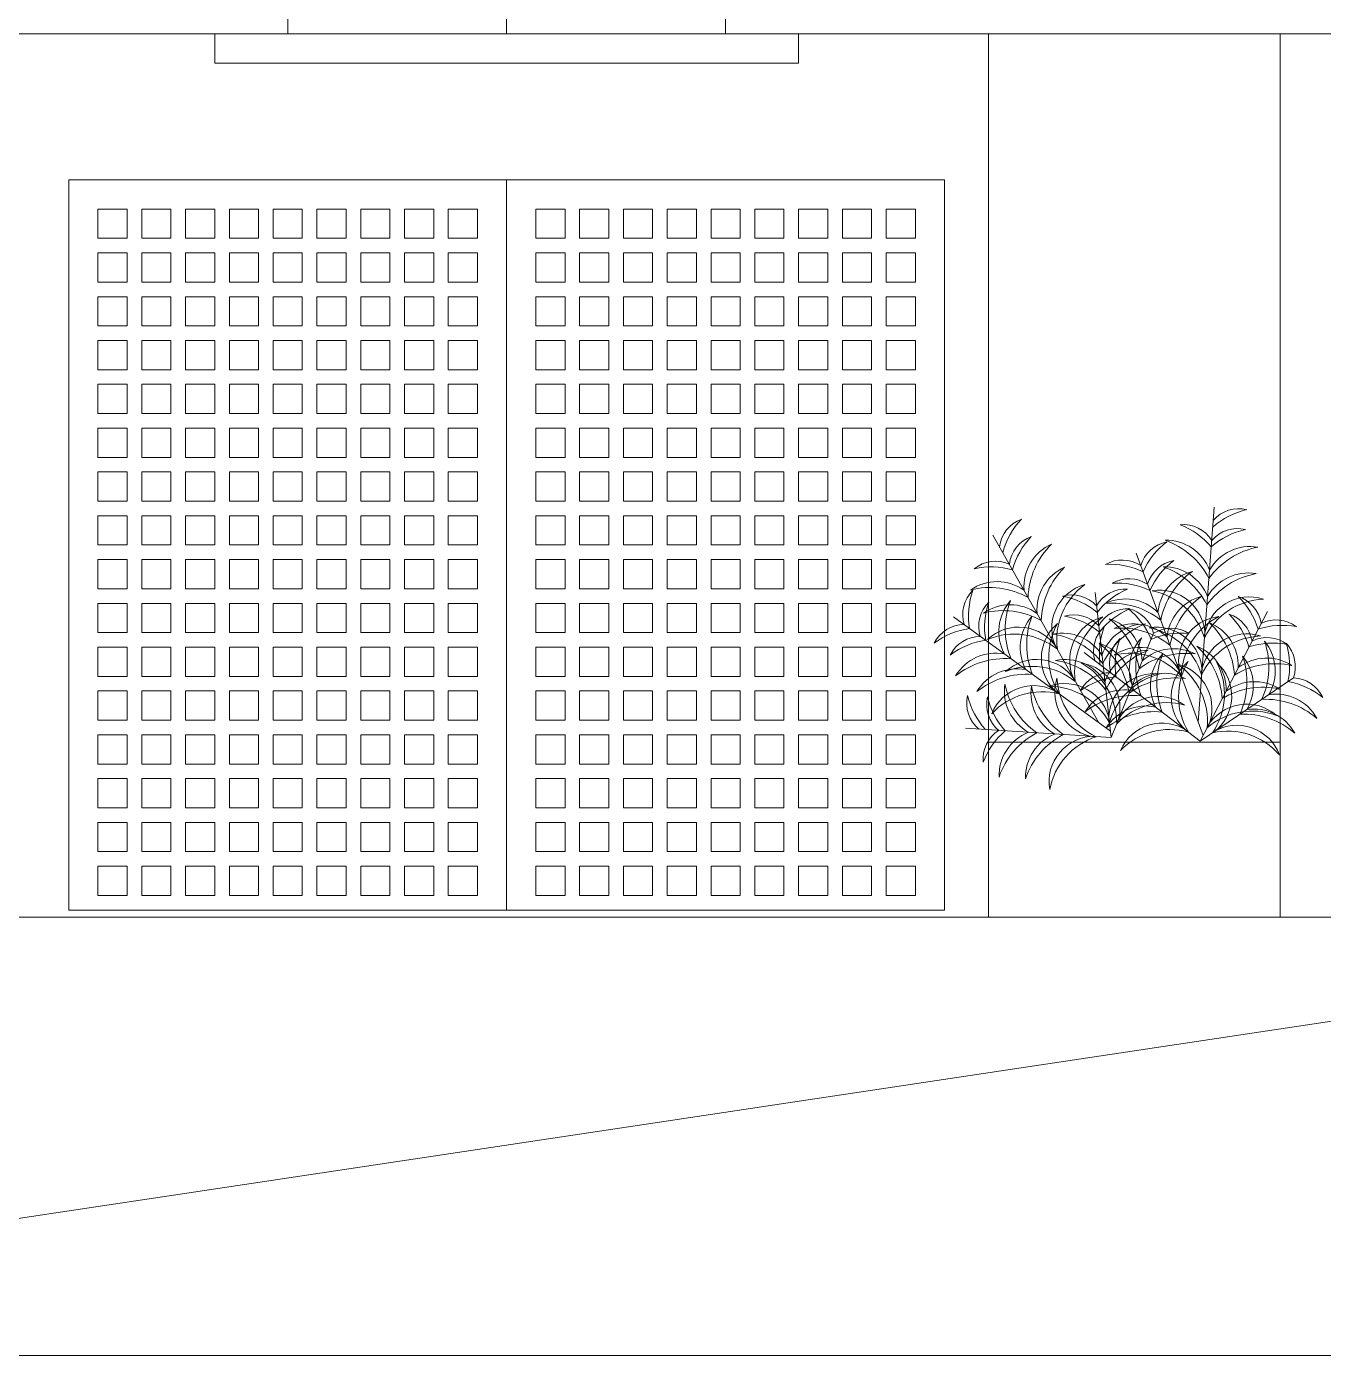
# Model space of a CAD drawing. Header units: millimetres. Extents: x 94 to 362, y 157 to 221.
# Drawn here: x 115.273 to 119.716, y 164.479 to 169.029 of the extents above; entities that cross this region are included whole.
import ezdxf

# ---------------------------------------------------------------- set-up
doc = ezdxf.new("R2010")
doc.units = ezdxf.units.MM
doc.layers.get('0').update_dxf_attribs({"lineweight": 9})
doc.layers.add('ARBOL', color=3, linetype='Continuous', lineweight=9)
doc.layers.add('BARDA PERIMETRAL', color=5, linetype='Continuous', lineweight=9)

# ---------------------------------------------------------------- blocks, each defined once
blk = doc.blocks.new('arbusto02')
at = {"layer": 'ARBOL', "linetype": 'ByBlock'}
for p, q in [((-0.0479, 0.8014), (0.0067, 0.0647)), ((0.2196, 0.6441), (-0.01, 0.0193)), ((-0.2299, 0.444), (0, 0)), ((0.3974, 0.3035), (0, 0)), ((-0.3193, 0.2166), (0, 0))]:
    blk.add_line(p, q, dxfattribs=at)
for centre, radius, start, end in [((-0.1322, 0.6805), 0.1154, 40.53, 103.8644), ((-0.2156, 0.5388), 0.2598, 48.3163, 77.6194), ((0.0584, 0.6262), 0.1154, 84.6157, 147.9501), ((0.1617, 0.4984), 0.2598, 110.8607, 140.1638), ((-0.1272, 0.6124), 0.1154, 40.53, 103.8644), ((-0.2105, 0.4708), 0.2598, 48.3163, 77.6194), ((0.1173, 0.5281), 0.1598, 88.8463, 158.9911), ((0.2087, 0.4349), 0.2679, 109.2035, 152.8688), ((-0.171, 0.5067), 0.1598, 29.4889, 99.6338), ((-0.2476, 0.401), 0.2679, 35.6112, 79.2766), ((-0.0416, 0.4744), 0.2598, 23.8984, 53.2015), ((0.0929, 0.5689), 0.1154, 16.1121, 79.4464), ((0.1241, 0.4374), 0.1598, 88.8463, 158.9911), ((0.2154, 0.3442), 0.2679, 109.2035, 152.8688), ((-0.0651, 0.4104), 0.2598, 23.8984, 53.2015), ((0.0694, 0.5049), 0.1154, 16.1121, 79.4464), ((0.3088, 0.3456), 0.2598, 86.4427, 115.7458), ((0.2675, 0.5048), 0.1154, 60.1978, 123.5321), ((-0.1643, 0.416), 0.1598, 29.4889, 99.6338), ((-0.2409, 0.3103), 0.2679, 35.6112, 79.2766), ((-0.1277, 0.3622), 0.2679, 11.1933, 54.8587), ((-0.0143, 0.4268), 0.1598, 5.071, 75.2158), ((0.244, 0.4407), 0.1154, 60.1978, 123.5321), ((0.1396, 0.3608), 0.1558, 80.6055, 180.8141), ((0.2102, 0.2831), 0.2357, 101.0522, 162.5736), ((0.2852, 0.2816), 0.2598, 86.4427, 115.7458), ((-0.1683, 0.3379), 0.1558, 7.666, 107.8746), ((-0.2267, 0.2508), 0.2357, 25.9065, 87.4278), ((-0.0947, 0.3853), 0.1154, 107.7459, 171.0802), ((0.0505, 0.3083), 0.2598, 133.9908, 163.2939), ((-0.0456, 0.3414), 0.1598, 5.071, 75.2158), ((-0.1591, 0.2768), 0.2679, 11.1933, 54.8587), ((0.3018, 0.2044), 0.2679, 84.7855, 128.4509), ((0.2571, 0.327), 0.1598, 64.4284, 134.5732), ((-0.2599, 0.2997), 0.1154, 63.6602, 126.9945), ((-0.0633, 0.3247), 0.1154, 107.7459, 171.0802), ((0.0819, 0.2477), 0.2598, 133.9908, 163.2939), ((-0.0816, 0.272), 0.1558, 343.248, 83.4567), ((-0.1708, 0.2167), 0.2357, 1.4886, 63.0099), ((-0.2809, 0.1367), 0.2598, 71.4465, 100.7496), ((-0.1581, 0.2118), 0.1558, 7.666, 107.8746), ((0.0294, 0.2576), 0.1598, 111.9765, 182.1213), ((0.15, 0.2078), 0.2679, 132.3336, 175.999), ((0.1498, 0.2346), 0.1558, 80.6055, 180.8141), ((0.2204, 0.157), 0.2357, 101.0522, 162.5736), ((0.2704, 0.119), 0.2679, 84.7855, 128.4509), ((0.2258, 0.2417), 0.1598, 64.4284, 134.5732), ((0.2501, 0.308), 0.1154, 343.6602, 46.9945), ((0.0859, 0.3004), 0.2598, 351.4465, 20.7496), ((-0.2105, 0.2552), 0.1154, 136.2275, 199.5619), ((-0.0462, 0.2568), 0.2598, 162.4725, 191.7756), ((-0.2286, 0.2392), 0.1154, 63.6602, 126.9945), ((-0.2496, 0.0761), 0.2598, 71.4465, 100.7496), ((-0.097, 0.2405), 0.1598, 140.4581, 210.6029), ((0.0328, 0.2542), 0.2679, 160.8153, 204.4806), ((-0.2165, 0.1246), 0.2357, 25.9065, 87.4278), ((0.0712, 0.1769), 0.1598, 111.9765, 182.1213), ((0.1919, 0.127), 0.2679, 132.3336, 175.999), ((0.2082, 0.1655), 0.1558, 56.1875, 156.3962), ((0.0833, 0.2456), 0.1598, 332.6191, 42.7639), ((-0.047, 0.2519), 0.2679, 338.7414, 22.4068), ((0.0317, 0.259), 0.2598, 351.4465, 20.7496), ((0.1958, 0.2666), 0.1154, 343.6602, 46.9945), ((-0.2274, 0.1247), 0.1598, 52.6191, 122.7639), ((-0.0217, 0.1894), 0.1598, 140.4581, 210.6029), ((0.1081, 0.2031), 0.2679, 160.8153, 204.4806), ((0.2404, 0.0656), 0.2357, 76.6343, 138.1556), ((0.0111, 0.1904), 0.1598, 332.6191, 42.7639), ((-0.1193, 0.1967), 0.2679, 338.7414, 22.4068), ((-0.2563, -0.0026), 0.2679, 58.7414, 102.4068), ((0.048, 0.154), 0.1558, 132.2173, 232.4259), ((0.1527, 0.1612), 0.2357, 152.664, 214.1854), ((0.1156, 0.1125), 0.1558, 103.7356, 203.9443), ((0.211, 0.0689), 0.2357, 124.1824, 185.7037), ((-0.1615, 0.1523), 0.2357, 329.0367, 30.558), ((-0.0565, 0.1511), 0.1558, 310.7961, 51.0048), ((0.3088, 0.1188), 0.1154, 27.7459, 91.0802), ((-0.315, 0.1012), 0.1154, 92.1418, 155.4762), ((-0.2557, -0.0521), 0.2598, 99.9281, 129.2312), ((-0.1855, 0.0439), 0.1598, 52.6191, 122.7639), ((-0.2145, -0.0833), 0.2679, 58.7414, 102.4068), ((0.2582, -0.0376), 0.2598, 53.9908, 83.2939), ((-0.2593, 0.0012), 0.1598, 81.1007, 151.2455), ((-0.224, -0.1245), 0.2679, 87.223, 130.8884), ((0.2307, -0.1117), 0.2679, 52.3336, 95.999), ((0.2588, 0.0158), 0.1598, 31.9765, 102.1213), ((-0.184, -0.0499), 0.1598, 81.1007, 151.2455), ((-0.1488, -0.1755), 0.2679, 87.223, 130.8884), ((-0.1586, -0.0294), 0.1558, 30.7961, 131.0048), ((-0.1781, -0.1326), 0.2357, 49.0367, 110.558), ((0.1584, -0.1669), 0.2679, 52.3336, 95.999), ((0.1866, -0.0394), 0.1598, 31.9765, 102.1213), ((-0.1254, -0.1015), 0.1558, 59.2778, 159.4864), ((0.1309, -0.0943), 0.1558, 23.7356, 123.9443), ((-0.0933, -0.2014), 0.2357, 77.5183, 139.0396), ((0.1045, -0.1959), 0.2357, 44.1824, 105.7037)]:
    blk.add_arc(centre, radius, start, end, dxfattribs=at)

msp = doc.modelspace()

# ---------------------------------------------------------------- linework, layer by layer
for p, q in [((123.4407, 169.0042), (109.1942, 169.0042)), ((118.5677, 165.9792), (118.5677, 169.0042)), ((119.5677, 165.9792), (119.5677, 169.0042)), ((119.5677, 166.5792), (118.5677, 166.5792)), ((128.8239, 165.9792), (104.31, 165.9792)), ((112.1177, 164.4792), (122.1177, 165.9792)), ((128.8239, 164.4792), (104.31, 164.4792))]:
    msp.add_line(p, q)
for points in [[(116.9177, 169.0042), (116.1677, 169.0042), (116.1677, 171.2042), (116.9177, 171.2042)], [(117.6677, 169.0042), (116.9177, 169.0042), (116.9177, 171.2042), (117.6677, 171.2042)], [(115.9177, 169.0042), (117.9177, 169.0042), (117.9177, 168.9042), (115.9177, 168.9042)], [(115.4177, 168.5042), (116.9177, 168.5042), (116.9177, 166.0042), (115.4177, 166.0042)], [(116.9177, 168.5042), (118.4177, 168.5042), (118.4177, 166.0042), (116.9177, 166.0042)], [(115.5177, 168.4042), (115.6177, 168.4042), (115.6177, 168.3042), (115.5177, 168.3042)], [(115.5177, 168.4042), (115.6177, 168.4042), (115.6177, 168.3042), (115.5177, 168.3042)], [(115.6677, 168.4042), (115.7677, 168.4042), (115.7677, 168.3042), (115.6677, 168.3042)], [(115.8177, 168.4042), (115.9177, 168.4042), (115.9177, 168.3042), (115.8177, 168.3042)], [(115.8177, 168.4042), (115.9177, 168.4042), (115.9177, 168.3042), (115.8177, 168.3042)], [(115.9677, 168.4042), (116.0677, 168.4042), (116.0677, 168.3042), (115.9677, 168.3042)], [(116.1177, 168.4042), (116.2177, 168.4042), (116.2177, 168.3042), (116.1177, 168.3042)], [(116.1177, 168.4042), (116.2177, 168.4042), (116.2177, 168.3042), (116.1177, 168.3042)], [(116.2677, 168.4042), (116.3677, 168.4042), (116.3677, 168.3042), (116.2677, 168.3042)], [(116.4177, 168.4042), (116.5177, 168.4042), (116.5177, 168.3042), (116.4177, 168.3042)], [(116.4177, 168.4042), (116.5177, 168.4042), (116.5177, 168.3042), (116.4177, 168.3042)], [(116.5677, 168.4042), (116.6677, 168.4042), (116.6677, 168.3042), (116.5677, 168.3042)], [(116.7177, 168.4042), (116.8177, 168.4042), (116.8177, 168.3042), (116.7177, 168.3042)], [(117.0177, 168.4042), (117.1177, 168.4042), (117.1177, 168.3042), (117.0177, 168.3042)], [(117.0177, 168.4042), (117.1177, 168.4042), (117.1177, 168.3042), (117.0177, 168.3042)], [(117.1677, 168.4042), (117.2677, 168.4042), (117.2677, 168.3042), (117.1677, 168.3042)], [(117.3177, 168.4042), (117.4177, 168.4042), (117.4177, 168.3042), (117.3177, 168.3042)], [(117.3177, 168.4042), (117.4177, 168.4042), (117.4177, 168.3042), (117.3177, 168.3042)], [(117.4677, 168.4042), (117.5677, 168.4042), (117.5677, 168.3042), (117.4677, 168.3042)], [(117.6177, 168.4042), (117.7177, 168.4042), (117.7177, 168.3042), (117.6177, 168.3042)], [(117.6177, 168.4042), (117.7177, 168.4042), (117.7177, 168.3042), (117.6177, 168.3042)], [(117.7677, 168.4042), (117.8677, 168.4042), (117.8677, 168.3042), (117.7677, 168.3042)], [(117.9177, 168.4042), (118.0177, 168.4042), (118.0177, 168.3042), (117.9177, 168.3042)], [(117.9177, 168.4042), (118.0177, 168.4042), (118.0177, 168.3042), (117.9177, 168.3042)], [(118.0677, 168.4042), (118.1677, 168.4042), (118.1677, 168.3042), (118.0677, 168.3042)], [(118.2177, 168.4042), (118.3177, 168.4042), (118.3177, 168.3042), (118.2177, 168.3042)], [(115.5177, 168.2542), (115.6177, 168.2542), (115.6177, 168.1542), (115.5177, 168.1542)], [(115.5177, 168.2542), (115.6177, 168.2542), (115.6177, 168.1542), (115.5177, 168.1542)], [(115.6677, 168.2542), (115.7677, 168.2542), (115.7677, 168.1542), (115.6677, 168.1542)], [(115.8177, 168.2542), (115.9177, 168.2542), (115.9177, 168.1542), (115.8177, 168.1542)], [(115.8177, 168.2542), (115.9177, 168.2542), (115.9177, 168.1542), (115.8177, 168.1542)], [(115.9677, 168.2542), (116.0677, 168.2542), (116.0677, 168.1542), (115.9677, 168.1542)], [(116.1177, 168.2542), (116.2177, 168.2542), (116.2177, 168.1542), (116.1177, 168.1542)], [(116.1177, 168.2542), (116.2177, 168.2542), (116.2177, 168.1542), (116.1177, 168.1542)], [(116.2677, 168.2542), (116.3677, 168.2542), (116.3677, 168.1542), (116.2677, 168.1542)], [(116.4177, 168.2542), (116.5177, 168.2542), (116.5177, 168.1542), (116.4177, 168.1542)], [(116.4177, 168.2542), (116.5177, 168.2542), (116.5177, 168.1542), (116.4177, 168.1542)], [(116.5677, 168.2542), (116.6677, 168.2542), (116.6677, 168.1542), (116.5677, 168.1542)], [(116.7177, 168.2542), (116.8177, 168.2542), (116.8177, 168.1542), (116.7177, 168.1542)], [(117.0177, 168.2542), (117.1177, 168.2542), (117.1177, 168.1542), (117.0177, 168.1542)], [(117.0177, 168.2542), (117.1177, 168.2542), (117.1177, 168.1542), (117.0177, 168.1542)], [(117.1677, 168.2542), (117.2677, 168.2542), (117.2677, 168.1542), (117.1677, 168.1542)], [(117.3177, 168.2542), (117.4177, 168.2542), (117.4177, 168.1542), (117.3177, 168.1542)], [(117.3177, 168.2542), (117.4177, 168.2542), (117.4177, 168.1542), (117.3177, 168.1542)], [(117.4677, 168.2542), (117.5677, 168.2542), (117.5677, 168.1542), (117.4677, 168.1542)], [(117.6177, 168.2542), (117.7177, 168.2542), (117.7177, 168.1542), (117.6177, 168.1542)], [(117.6177, 168.2542), (117.7177, 168.2542), (117.7177, 168.1542), (117.6177, 168.1542)], [(117.7677, 168.2542), (117.8677, 168.2542), (117.8677, 168.1542), (117.7677, 168.1542)], [(117.9177, 168.2542), (118.0177, 168.2542), (118.0177, 168.1542), (117.9177, 168.1542)], [(117.9177, 168.2542), (118.0177, 168.2542), (118.0177, 168.1542), (117.9177, 168.1542)], [(118.0677, 168.2542), (118.1677, 168.2542), (118.1677, 168.1542), (118.0677, 168.1542)], [(118.2177, 168.2542), (118.3177, 168.2542), (118.3177, 168.1542), (118.2177, 168.1542)], [(115.5177, 168.1042), (115.6177, 168.1042), (115.6177, 168.0042), (115.5177, 168.0042)], [(115.5177, 168.1042), (115.6177, 168.1042), (115.6177, 168.0042), (115.5177, 168.0042)], [(115.6677, 168.1042), (115.7677, 168.1042), (115.7677, 168.0042), (115.6677, 168.0042)], [(115.8177, 168.1042), (115.9177, 168.1042), (115.9177, 168.0042), (115.8177, 168.0042)], [(115.8177, 168.1042), (115.9177, 168.1042), (115.9177, 168.0042), (115.8177, 168.0042)], [(115.9677, 168.1042), (116.0677, 168.1042), (116.0677, 168.0042), (115.9677, 168.0042)], [(116.1177, 168.1042), (116.2177, 168.1042), (116.2177, 168.0042), (116.1177, 168.0042)], [(116.1177, 168.1042), (116.2177, 168.1042), (116.2177, 168.0042), (116.1177, 168.0042)], [(116.2677, 168.1042), (116.3677, 168.1042), (116.3677, 168.0042), (116.2677, 168.0042)], [(116.4177, 168.1042), (116.5177, 168.1042), (116.5177, 168.0042), (116.4177, 168.0042)], [(116.4177, 168.1042), (116.5177, 168.1042), (116.5177, 168.0042), (116.4177, 168.0042)], [(116.5677, 168.1042), (116.6677, 168.1042), (116.6677, 168.0042), (116.5677, 168.0042)], [(116.7177, 168.1042), (116.8177, 168.1042), (116.8177, 168.0042), (116.7177, 168.0042)], [(117.0177, 168.1042), (117.1177, 168.1042), (117.1177, 168.0042), (117.0177, 168.0042)], [(117.0177, 168.1042), (117.1177, 168.1042), (117.1177, 168.0042), (117.0177, 168.0042)], [(117.1677, 168.1042), (117.2677, 168.1042), (117.2677, 168.0042), (117.1677, 168.0042)], [(117.3177, 168.1042), (117.4177, 168.1042), (117.4177, 168.0042), (117.3177, 168.0042)], [(117.3177, 168.1042), (117.4177, 168.1042), (117.4177, 168.0042), (117.3177, 168.0042)], [(117.4677, 168.1042), (117.5677, 168.1042), (117.5677, 168.0042), (117.4677, 168.0042)], [(117.6177, 168.1042), (117.7177, 168.1042), (117.7177, 168.0042), (117.6177, 168.0042)], [(117.6177, 168.1042), (117.7177, 168.1042), (117.7177, 168.0042), (117.6177, 168.0042)], [(117.7677, 168.1042), (117.8677, 168.1042), (117.8677, 168.0042), (117.7677, 168.0042)], [(117.9177, 168.1042), (118.0177, 168.1042), (118.0177, 168.0042), (117.9177, 168.0042)], [(117.9177, 168.1042), (118.0177, 168.1042), (118.0177, 168.0042), (117.9177, 168.0042)], [(118.0677, 168.1042), (118.1677, 168.1042), (118.1677, 168.0042), (118.0677, 168.0042)], [(118.2177, 168.1042), (118.3177, 168.1042), (118.3177, 168.0042), (118.2177, 168.0042)], [(115.5177, 167.9542), (115.6177, 167.9542), (115.6177, 167.8542), (115.5177, 167.8542)], [(115.5177, 167.9542), (115.6177, 167.9542), (115.6177, 167.8542), (115.5177, 167.8542)], [(115.6677, 167.9542), (115.7677, 167.9542), (115.7677, 167.8542), (115.6677, 167.8542)], [(115.8177, 167.9542), (115.9177, 167.9542), (115.9177, 167.8542), (115.8177, 167.8542)], [(115.8177, 167.9542), (115.9177, 167.9542), (115.9177, 167.8542), (115.8177, 167.8542)], [(115.9677, 167.9542), (116.0677, 167.9542), (116.0677, 167.8542), (115.9677, 167.8542)], [(116.1177, 167.9542), (116.2177, 167.9542), (116.2177, 167.8542), (116.1177, 167.8542)], [(116.1177, 167.9542), (116.2177, 167.9542), (116.2177, 167.8542), (116.1177, 167.8542)], [(116.2677, 167.9542), (116.3677, 167.9542), (116.3677, 167.8542), (116.2677, 167.8542)], [(116.4177, 167.9542), (116.5177, 167.9542), (116.5177, 167.8542), (116.4177, 167.8542)], [(116.4177, 167.9542), (116.5177, 167.9542), (116.5177, 167.8542), (116.4177, 167.8542)], [(116.5677, 167.9542), (116.6677, 167.9542), (116.6677, 167.8542), (116.5677, 167.8542)], [(116.7177, 167.9542), (116.8177, 167.9542), (116.8177, 167.8542), (116.7177, 167.8542)], [(117.0177, 167.9542), (117.1177, 167.9542), (117.1177, 167.8542), (117.0177, 167.8542)], [(117.0177, 167.9542), (117.1177, 167.9542), (117.1177, 167.8542), (117.0177, 167.8542)], [(117.1677, 167.9542), (117.2677, 167.9542), (117.2677, 167.8542), (117.1677, 167.8542)], [(117.3177, 167.9542), (117.4177, 167.9542), (117.4177, 167.8542), (117.3177, 167.8542)], [(117.3177, 167.9542), (117.4177, 167.9542), (117.4177, 167.8542), (117.3177, 167.8542)], [(117.4677, 167.9542), (117.5677, 167.9542), (117.5677, 167.8542), (117.4677, 167.8542)], [(117.6177, 167.9542), (117.7177, 167.9542), (117.7177, 167.8542), (117.6177, 167.8542)], [(117.6177, 167.9542), (117.7177, 167.9542), (117.7177, 167.8542), (117.6177, 167.8542)], [(117.7677, 167.9542), (117.8677, 167.9542), (117.8677, 167.8542), (117.7677, 167.8542)], [(117.9177, 167.9542), (118.0177, 167.9542), (118.0177, 167.8542), (117.9177, 167.8542)], [(117.9177, 167.9542), (118.0177, 167.9542), (118.0177, 167.8542), (117.9177, 167.8542)], [(118.0677, 167.9542), (118.1677, 167.9542), (118.1677, 167.8542), (118.0677, 167.8542)], [(118.2177, 167.9542), (118.3177, 167.9542), (118.3177, 167.8542), (118.2177, 167.8542)], [(115.5177, 167.8042), (115.6177, 167.8042), (115.6177, 167.7042), (115.5177, 167.7042)], [(115.5177, 167.8042), (115.6177, 167.8042), (115.6177, 167.7042), (115.5177, 167.7042)], [(115.6677, 167.8042), (115.7677, 167.8042), (115.7677, 167.7042), (115.6677, 167.7042)], [(115.8177, 167.8042), (115.9177, 167.8042), (115.9177, 167.7042), (115.8177, 167.7042)], [(115.8177, 167.8042), (115.9177, 167.8042), (115.9177, 167.7042), (115.8177, 167.7042)], [(115.9677, 167.8042), (116.0677, 167.8042), (116.0677, 167.7042), (115.9677, 167.7042)], [(116.1177, 167.8042), (116.2177, 167.8042), (116.2177, 167.7042), (116.1177, 167.7042)], [(116.1177, 167.8042), (116.2177, 167.8042), (116.2177, 167.7042), (116.1177, 167.7042)], [(116.2677, 167.8042), (116.3677, 167.8042), (116.3677, 167.7042), (116.2677, 167.7042)], [(116.4177, 167.8042), (116.5177, 167.8042), (116.5177, 167.7042), (116.4177, 167.7042)], [(116.4177, 167.8042), (116.5177, 167.8042), (116.5177, 167.7042), (116.4177, 167.7042)], [(116.5677, 167.8042), (116.6677, 167.8042), (116.6677, 167.7042), (116.5677, 167.7042)], [(116.7177, 167.8042), (116.8177, 167.8042), (116.8177, 167.7042), (116.7177, 167.7042)], [(117.0177, 167.8042), (117.1177, 167.8042), (117.1177, 167.7042), (117.0177, 167.7042)], [(117.0177, 167.8042), (117.1177, 167.8042), (117.1177, 167.7042), (117.0177, 167.7042)], [(117.1677, 167.8042), (117.2677, 167.8042), (117.2677, 167.7042), (117.1677, 167.7042)], [(117.3177, 167.8042), (117.4177, 167.8042), (117.4177, 167.7042), (117.3177, 167.7042)], [(117.3177, 167.8042), (117.4177, 167.8042), (117.4177, 167.7042), (117.3177, 167.7042)], [(117.4677, 167.8042), (117.5677, 167.8042), (117.5677, 167.7042), (117.4677, 167.7042)], [(117.6177, 167.8042), (117.7177, 167.8042), (117.7177, 167.7042), (117.6177, 167.7042)], [(117.6177, 167.8042), (117.7177, 167.8042), (117.7177, 167.7042), (117.6177, 167.7042)], [(117.7677, 167.8042), (117.8677, 167.8042), (117.8677, 167.7042), (117.7677, 167.7042)], [(117.9177, 167.8042), (118.0177, 167.8042), (118.0177, 167.7042), (117.9177, 167.7042)], [(117.9177, 167.8042), (118.0177, 167.8042), (118.0177, 167.7042), (117.9177, 167.7042)], [(118.0677, 167.8042), (118.1677, 167.8042), (118.1677, 167.7042), (118.0677, 167.7042)], [(118.2177, 167.8042), (118.3177, 167.8042), (118.3177, 167.7042), (118.2177, 167.7042)], [(115.5177, 167.6542), (115.6177, 167.6542), (115.6177, 167.5542), (115.5177, 167.5542)], [(115.5177, 167.6542), (115.6177, 167.6542), (115.6177, 167.5542), (115.5177, 167.5542)], [(115.6677, 167.6542), (115.7677, 167.6542), (115.7677, 167.5542), (115.6677, 167.5542)], [(115.8177, 167.6542), (115.9177, 167.6542), (115.9177, 167.5542), (115.8177, 167.5542)], [(115.8177, 167.6542), (115.9177, 167.6542), (115.9177, 167.5542), (115.8177, 167.5542)], [(115.9677, 167.6542), (116.0677, 167.6542), (116.0677, 167.5542), (115.9677, 167.5542)], [(116.1177, 167.6542), (116.2177, 167.6542), (116.2177, 167.5542), (116.1177, 167.5542)], [(116.1177, 167.6542), (116.2177, 167.6542), (116.2177, 167.5542), (116.1177, 167.5542)], [(116.2677, 167.6542), (116.3677, 167.6542), (116.3677, 167.5542), (116.2677, 167.5542)], [(116.4177, 167.6542), (116.5177, 167.6542), (116.5177, 167.5542), (116.4177, 167.5542)], [(116.4177, 167.6542), (116.5177, 167.6542), (116.5177, 167.5542), (116.4177, 167.5542)], [(116.5677, 167.6542), (116.6677, 167.6542), (116.6677, 167.5542), (116.5677, 167.5542)], [(116.7177, 167.6542), (116.8177, 167.6542), (116.8177, 167.5542), (116.7177, 167.5542)], [(117.0177, 167.6542), (117.1177, 167.6542), (117.1177, 167.5542), (117.0177, 167.5542)], [(117.0177, 167.6542), (117.1177, 167.6542), (117.1177, 167.5542), (117.0177, 167.5542)], [(117.1677, 167.6542), (117.2677, 167.6542), (117.2677, 167.5542), (117.1677, 167.5542)], [(117.3177, 167.6542), (117.4177, 167.6542), (117.4177, 167.5542), (117.3177, 167.5542)], [(117.3177, 167.6542), (117.4177, 167.6542), (117.4177, 167.5542), (117.3177, 167.5542)], [(117.4677, 167.6542), (117.5677, 167.6542), (117.5677, 167.5542), (117.4677, 167.5542)], [(117.6177, 167.6542), (117.7177, 167.6542), (117.7177, 167.5542), (117.6177, 167.5542)], [(117.6177, 167.6542), (117.7177, 167.6542), (117.7177, 167.5542), (117.6177, 167.5542)], [(117.7677, 167.6542), (117.8677, 167.6542), (117.8677, 167.5542), (117.7677, 167.5542)], [(117.9177, 167.6542), (118.0177, 167.6542), (118.0177, 167.5542), (117.9177, 167.5542)], [(117.9177, 167.6542), (118.0177, 167.6542), (118.0177, 167.5542), (117.9177, 167.5542)], [(118.0677, 167.6542), (118.1677, 167.6542), (118.1677, 167.5542), (118.0677, 167.5542)], [(118.2177, 167.6542), (118.3177, 167.6542), (118.3177, 167.5542), (118.2177, 167.5542)], [(115.5177, 167.5042), (115.6177, 167.5042), (115.6177, 167.4042), (115.5177, 167.4042)], [(115.5177, 167.5042), (115.6177, 167.5042), (115.6177, 167.4042), (115.5177, 167.4042)], [(115.6677, 167.5042), (115.7677, 167.5042), (115.7677, 167.4042), (115.6677, 167.4042)], [(115.8177, 167.5042), (115.9177, 167.5042), (115.9177, 167.4042), (115.8177, 167.4042)], [(115.8177, 167.5042), (115.9177, 167.5042), (115.9177, 167.4042), (115.8177, 167.4042)], [(115.9677, 167.5042), (116.0677, 167.5042), (116.0677, 167.4042), (115.9677, 167.4042)], [(116.1177, 167.5042), (116.2177, 167.5042), (116.2177, 167.4042), (116.1177, 167.4042)], [(116.1177, 167.5042), (116.2177, 167.5042), (116.2177, 167.4042), (116.1177, 167.4042)], [(116.2677, 167.5042), (116.3677, 167.5042), (116.3677, 167.4042), (116.2677, 167.4042)], [(116.4177, 167.5042), (116.5177, 167.5042), (116.5177, 167.4042), (116.4177, 167.4042)], [(116.4177, 167.5042), (116.5177, 167.5042), (116.5177, 167.4042), (116.4177, 167.4042)], [(116.5677, 167.5042), (116.6677, 167.5042), (116.6677, 167.4042), (116.5677, 167.4042)], [(116.7177, 167.5042), (116.8177, 167.5042), (116.8177, 167.4042), (116.7177, 167.4042)], [(117.0177, 167.5042), (117.1177, 167.5042), (117.1177, 167.4042), (117.0177, 167.4042)], [(117.0177, 167.5042), (117.1177, 167.5042), (117.1177, 167.4042), (117.0177, 167.4042)], [(117.1677, 167.5042), (117.2677, 167.5042), (117.2677, 167.4042), (117.1677, 167.4042)], [(117.3177, 167.5042), (117.4177, 167.5042), (117.4177, 167.4042), (117.3177, 167.4042)], [(117.3177, 167.5042), (117.4177, 167.5042), (117.4177, 167.4042), (117.3177, 167.4042)], [(117.4677, 167.5042), (117.5677, 167.5042), (117.5677, 167.4042), (117.4677, 167.4042)], [(117.6177, 167.5042), (117.7177, 167.5042), (117.7177, 167.4042), (117.6177, 167.4042)], [(117.6177, 167.5042), (117.7177, 167.5042), (117.7177, 167.4042), (117.6177, 167.4042)], [(117.7677, 167.5042), (117.8677, 167.5042), (117.8677, 167.4042), (117.7677, 167.4042)], [(117.9177, 167.5042), (118.0177, 167.5042), (118.0177, 167.4042), (117.9177, 167.4042)], [(117.9177, 167.5042), (118.0177, 167.5042), (118.0177, 167.4042), (117.9177, 167.4042)], [(118.0677, 167.5042), (118.1677, 167.5042), (118.1677, 167.4042), (118.0677, 167.4042)], [(118.2177, 167.5042), (118.3177, 167.5042), (118.3177, 167.4042), (118.2177, 167.4042)], [(115.5177, 167.3542), (115.6177, 167.3542), (115.6177, 167.2542), (115.5177, 167.2542)], [(115.5177, 167.3542), (115.6177, 167.3542), (115.6177, 167.2542), (115.5177, 167.2542)], [(115.6677, 167.3542), (115.7677, 167.3542), (115.7677, 167.2542), (115.6677, 167.2542)], [(115.8177, 167.3542), (115.9177, 167.3542), (115.9177, 167.2542), (115.8177, 167.2542)], [(115.8177, 167.3542), (115.9177, 167.3542), (115.9177, 167.2542), (115.8177, 167.2542)], [(115.9677, 167.3542), (116.0677, 167.3542), (116.0677, 167.2542), (115.9677, 167.2542)], [(116.1177, 167.3542), (116.2177, 167.3542), (116.2177, 167.2542), (116.1177, 167.2542)], [(116.1177, 167.3542), (116.2177, 167.3542), (116.2177, 167.2542), (116.1177, 167.2542)], [(116.2677, 167.3542), (116.3677, 167.3542), (116.3677, 167.2542), (116.2677, 167.2542)], [(116.4177, 167.3542), (116.5177, 167.3542), (116.5177, 167.2542), (116.4177, 167.2542)], [(116.4177, 167.3542), (116.5177, 167.3542), (116.5177, 167.2542), (116.4177, 167.2542)], [(116.5677, 167.3542), (116.6677, 167.3542), (116.6677, 167.2542), (116.5677, 167.2542)], [(116.7177, 167.3542), (116.8177, 167.3542), (116.8177, 167.2542), (116.7177, 167.2542)], [(117.0177, 167.3542), (117.1177, 167.3542), (117.1177, 167.2542), (117.0177, 167.2542)], [(117.0177, 167.3542), (117.1177, 167.3542), (117.1177, 167.2542), (117.0177, 167.2542)], [(117.1677, 167.3542), (117.2677, 167.3542), (117.2677, 167.2542), (117.1677, 167.2542)], [(117.3177, 167.3542), (117.4177, 167.3542), (117.4177, 167.2542), (117.3177, 167.2542)], [(117.3177, 167.3542), (117.4177, 167.3542), (117.4177, 167.2542), (117.3177, 167.2542)], [(117.4677, 167.3542), (117.5677, 167.3542), (117.5677, 167.2542), (117.4677, 167.2542)], [(117.6177, 167.3542), (117.7177, 167.3542), (117.7177, 167.2542), (117.6177, 167.2542)], [(117.6177, 167.3542), (117.7177, 167.3542), (117.7177, 167.2542), (117.6177, 167.2542)], [(117.7677, 167.3542), (117.8677, 167.3542), (117.8677, 167.2542), (117.7677, 167.2542)], [(117.9177, 167.3542), (118.0177, 167.3542), (118.0177, 167.2542), (117.9177, 167.2542)], [(117.9177, 167.3542), (118.0177, 167.3542), (118.0177, 167.2542), (117.9177, 167.2542)], [(118.0677, 167.3542), (118.1677, 167.3542), (118.1677, 167.2542), (118.0677, 167.2542)], [(118.2177, 167.3542), (118.3177, 167.3542), (118.3177, 167.2542), (118.2177, 167.2542)], [(115.5177, 167.2042), (115.6177, 167.2042), (115.6177, 167.1042), (115.5177, 167.1042)], [(115.5177, 167.2042), (115.6177, 167.2042), (115.6177, 167.1042), (115.5177, 167.1042)], [(115.6677, 167.2042), (115.7677, 167.2042), (115.7677, 167.1042), (115.6677, 167.1042)], [(115.8177, 167.2042), (115.9177, 167.2042), (115.9177, 167.1042), (115.8177, 167.1042)], [(115.8177, 167.2042), (115.9177, 167.2042), (115.9177, 167.1042), (115.8177, 167.1042)], [(115.9677, 167.2042), (116.0677, 167.2042), (116.0677, 167.1042), (115.9677, 167.1042)], [(116.1177, 167.2042), (116.2177, 167.2042), (116.2177, 167.1042), (116.1177, 167.1042)], [(116.1177, 167.2042), (116.2177, 167.2042), (116.2177, 167.1042), (116.1177, 167.1042)], [(116.2677, 167.2042), (116.3677, 167.2042), (116.3677, 167.1042), (116.2677, 167.1042)], [(116.4177, 167.2042), (116.5177, 167.2042), (116.5177, 167.1042), (116.4177, 167.1042)], [(116.4177, 167.2042), (116.5177, 167.2042), (116.5177, 167.1042), (116.4177, 167.1042)], [(116.5677, 167.2042), (116.6677, 167.2042), (116.6677, 167.1042), (116.5677, 167.1042)], [(116.7177, 167.2042), (116.8177, 167.2042), (116.8177, 167.1042), (116.7177, 167.1042)], [(117.0177, 167.2042), (117.1177, 167.2042), (117.1177, 167.1042), (117.0177, 167.1042)], [(117.0177, 167.2042), (117.1177, 167.2042), (117.1177, 167.1042), (117.0177, 167.1042)], [(117.1677, 167.2042), (117.2677, 167.2042), (117.2677, 167.1042), (117.1677, 167.1042)], [(117.3177, 167.2042), (117.4177, 167.2042), (117.4177, 167.1042), (117.3177, 167.1042)], [(117.3177, 167.2042), (117.4177, 167.2042), (117.4177, 167.1042), (117.3177, 167.1042)], [(117.4677, 167.2042), (117.5677, 167.2042), (117.5677, 167.1042), (117.4677, 167.1042)], [(117.6177, 167.2042), (117.7177, 167.2042), (117.7177, 167.1042), (117.6177, 167.1042)], [(117.6177, 167.2042), (117.7177, 167.2042), (117.7177, 167.1042), (117.6177, 167.1042)], [(117.7677, 167.2042), (117.8677, 167.2042), (117.8677, 167.1042), (117.7677, 167.1042)], [(117.9177, 167.2042), (118.0177, 167.2042), (118.0177, 167.1042), (117.9177, 167.1042)], [(117.9177, 167.2042), (118.0177, 167.2042), (118.0177, 167.1042), (117.9177, 167.1042)], [(118.0677, 167.2042), (118.1677, 167.2042), (118.1677, 167.1042), (118.0677, 167.1042)], [(118.2177, 167.2042), (118.3177, 167.2042), (118.3177, 167.1042), (118.2177, 167.1042)], [(115.5177, 167.0542), (115.6177, 167.0542), (115.6177, 166.9542), (115.5177, 166.9542)], [(115.5177, 167.0542), (115.6177, 167.0542), (115.6177, 166.9542), (115.5177, 166.9542)], [(115.6677, 167.0542), (115.7677, 167.0542), (115.7677, 166.9542), (115.6677, 166.9542)], [(115.8177, 167.0542), (115.9177, 167.0542), (115.9177, 166.9542), (115.8177, 166.9542)], [(115.8177, 167.0542), (115.9177, 167.0542), (115.9177, 166.9542), (115.8177, 166.9542)], [(115.9677, 167.0542), (116.0677, 167.0542), (116.0677, 166.9542), (115.9677, 166.9542)], [(116.1177, 167.0542), (116.2177, 167.0542), (116.2177, 166.9542), (116.1177, 166.9542)], [(116.1177, 167.0542), (116.2177, 167.0542), (116.2177, 166.9542), (116.1177, 166.9542)], [(116.2677, 167.0542), (116.3677, 167.0542), (116.3677, 166.9542), (116.2677, 166.9542)], [(116.4177, 167.0542), (116.5177, 167.0542), (116.5177, 166.9542), (116.4177, 166.9542)], [(116.4177, 167.0542), (116.5177, 167.0542), (116.5177, 166.9542), (116.4177, 166.9542)], [(116.5677, 167.0542), (116.6677, 167.0542), (116.6677, 166.9542), (116.5677, 166.9542)], [(116.7177, 167.0542), (116.8177, 167.0542), (116.8177, 166.9542), (116.7177, 166.9542)], [(117.0177, 167.0542), (117.1177, 167.0542), (117.1177, 166.9542), (117.0177, 166.9542)], [(117.0177, 167.0542), (117.1177, 167.0542), (117.1177, 166.9542), (117.0177, 166.9542)], [(117.1677, 167.0542), (117.2677, 167.0542), (117.2677, 166.9542), (117.1677, 166.9542)], [(117.3177, 167.0542), (117.4177, 167.0542), (117.4177, 166.9542), (117.3177, 166.9542)], [(117.3177, 167.0542), (117.4177, 167.0542), (117.4177, 166.9542), (117.3177, 166.9542)], [(117.4677, 167.0542), (117.5677, 167.0542), (117.5677, 166.9542), (117.4677, 166.9542)], [(117.6177, 167.0542), (117.7177, 167.0542), (117.7177, 166.9542), (117.6177, 166.9542)], [(117.6177, 167.0542), (117.7177, 167.0542), (117.7177, 166.9542), (117.6177, 166.9542)], [(117.7677, 167.0542), (117.8677, 167.0542), (117.8677, 166.9542), (117.7677, 166.9542)], [(117.9177, 167.0542), (118.0177, 167.0542), (118.0177, 166.9542), (117.9177, 166.9542)], [(117.9177, 167.0542), (118.0177, 167.0542), (118.0177, 166.9542), (117.9177, 166.9542)], [(118.0677, 167.0542), (118.1677, 167.0542), (118.1677, 166.9542), (118.0677, 166.9542)], [(118.2177, 167.0542), (118.3177, 167.0542), (118.3177, 166.9542), (118.2177, 166.9542)], [(115.5177, 166.9042), (115.6177, 166.9042), (115.6177, 166.8042), (115.5177, 166.8042)], [(115.5177, 166.9042), (115.6177, 166.9042), (115.6177, 166.8042), (115.5177, 166.8042)], [(115.6677, 166.9042), (115.7677, 166.9042), (115.7677, 166.8042), (115.6677, 166.8042)], [(115.8177, 166.9042), (115.9177, 166.9042), (115.9177, 166.8042), (115.8177, 166.8042)], [(115.8177, 166.9042), (115.9177, 166.9042), (115.9177, 166.8042), (115.8177, 166.8042)], [(115.9677, 166.9042), (116.0677, 166.9042), (116.0677, 166.8042), (115.9677, 166.8042)], [(116.1177, 166.9042), (116.2177, 166.9042), (116.2177, 166.8042), (116.1177, 166.8042)], [(116.1177, 166.9042), (116.2177, 166.9042), (116.2177, 166.8042), (116.1177, 166.8042)], [(116.2677, 166.9042), (116.3677, 166.9042), (116.3677, 166.8042), (116.2677, 166.8042)], [(116.4177, 166.9042), (116.5177, 166.9042), (116.5177, 166.8042), (116.4177, 166.8042)], [(116.4177, 166.9042), (116.5177, 166.9042), (116.5177, 166.8042), (116.4177, 166.8042)], [(116.5677, 166.9042), (116.6677, 166.9042), (116.6677, 166.8042), (116.5677, 166.8042)], [(116.7177, 166.9042), (116.8177, 166.9042), (116.8177, 166.8042), (116.7177, 166.8042)], [(117.0177, 166.9042), (117.1177, 166.9042), (117.1177, 166.8042), (117.0177, 166.8042)], [(117.0177, 166.9042), (117.1177, 166.9042), (117.1177, 166.8042), (117.0177, 166.8042)], [(117.1677, 166.9042), (117.2677, 166.9042), (117.2677, 166.8042), (117.1677, 166.8042)], [(117.3177, 166.9042), (117.4177, 166.9042), (117.4177, 166.8042), (117.3177, 166.8042)], [(117.3177, 166.9042), (117.4177, 166.9042), (117.4177, 166.8042), (117.3177, 166.8042)], [(117.4677, 166.9042), (117.5677, 166.9042), (117.5677, 166.8042), (117.4677, 166.8042)], [(117.6177, 166.9042), (117.7177, 166.9042), (117.7177, 166.8042), (117.6177, 166.8042)], [(117.6177, 166.9042), (117.7177, 166.9042), (117.7177, 166.8042), (117.6177, 166.8042)], [(117.7677, 166.9042), (117.8677, 166.9042), (117.8677, 166.8042), (117.7677, 166.8042)], [(117.9177, 166.9042), (118.0177, 166.9042), (118.0177, 166.8042), (117.9177, 166.8042)], [(117.9177, 166.9042), (118.0177, 166.9042), (118.0177, 166.8042), (117.9177, 166.8042)], [(118.0677, 166.9042), (118.1677, 166.9042), (118.1677, 166.8042), (118.0677, 166.8042)], [(118.2177, 166.9042), (118.3177, 166.9042), (118.3177, 166.8042), (118.2177, 166.8042)], [(115.5177, 166.7542), (115.6177, 166.7542), (115.6177, 166.6542), (115.5177, 166.6542)], [(115.5177, 166.7542), (115.6177, 166.7542), (115.6177, 166.6542), (115.5177, 166.6542)], [(115.6677, 166.7542), (115.7677, 166.7542), (115.7677, 166.6542), (115.6677, 166.6542)], [(115.8177, 166.7542), (115.9177, 166.7542), (115.9177, 166.6542), (115.8177, 166.6542)], [(115.8177, 166.7542), (115.9177, 166.7542), (115.9177, 166.6542), (115.8177, 166.6542)], [(115.9677, 166.7542), (116.0677, 166.7542), (116.0677, 166.6542), (115.9677, 166.6542)], [(116.1177, 166.7542), (116.2177, 166.7542), (116.2177, 166.6542), (116.1177, 166.6542)], [(116.1177, 166.7542), (116.2177, 166.7542), (116.2177, 166.6542), (116.1177, 166.6542)], [(116.2677, 166.7542), (116.3677, 166.7542), (116.3677, 166.6542), (116.2677, 166.6542)], [(116.4177, 166.7542), (116.5177, 166.7542), (116.5177, 166.6542), (116.4177, 166.6542)], [(116.4177, 166.7542), (116.5177, 166.7542), (116.5177, 166.6542), (116.4177, 166.6542)], [(116.5677, 166.7542), (116.6677, 166.7542), (116.6677, 166.6542), (116.5677, 166.6542)], [(116.7177, 166.7542), (116.8177, 166.7542), (116.8177, 166.6542), (116.7177, 166.6542)], [(117.0177, 166.7542), (117.1177, 166.7542), (117.1177, 166.6542), (117.0177, 166.6542)], [(117.0177, 166.7542), (117.1177, 166.7542), (117.1177, 166.6542), (117.0177, 166.6542)], [(117.1677, 166.7542), (117.2677, 166.7542), (117.2677, 166.6542), (117.1677, 166.6542)], [(117.3177, 166.7542), (117.4177, 166.7542), (117.4177, 166.6542), (117.3177, 166.6542)], [(117.3177, 166.7542), (117.4177, 166.7542), (117.4177, 166.6542), (117.3177, 166.6542)], [(117.4677, 166.7542), (117.5677, 166.7542), (117.5677, 166.6542), (117.4677, 166.6542)], [(117.6177, 166.7542), (117.7177, 166.7542), (117.7177, 166.6542), (117.6177, 166.6542)], [(117.6177, 166.7542), (117.7177, 166.7542), (117.7177, 166.6542), (117.6177, 166.6542)], [(117.7677, 166.7542), (117.8677, 166.7542), (117.8677, 166.6542), (117.7677, 166.6542)], [(117.9177, 166.7542), (118.0177, 166.7542), (118.0177, 166.6542), (117.9177, 166.6542)], [(117.9177, 166.7542), (118.0177, 166.7542), (118.0177, 166.6542), (117.9177, 166.6542)], [(118.0677, 166.7542), (118.1677, 166.7542), (118.1677, 166.6542), (118.0677, 166.6542)], [(118.2177, 166.7542), (118.3177, 166.7542), (118.3177, 166.6542), (118.2177, 166.6542)], [(115.5177, 166.6042), (115.6177, 166.6042), (115.6177, 166.5042), (115.5177, 166.5042)], [(115.5177, 166.6042), (115.6177, 166.6042), (115.6177, 166.5042), (115.5177, 166.5042)], [(115.6677, 166.6042), (115.7677, 166.6042), (115.7677, 166.5042), (115.6677, 166.5042)], [(115.8177, 166.6042), (115.9177, 166.6042), (115.9177, 166.5042), (115.8177, 166.5042)], [(115.8177, 166.6042), (115.9177, 166.6042), (115.9177, 166.5042), (115.8177, 166.5042)], [(115.9677, 166.6042), (116.0677, 166.6042), (116.0677, 166.5042), (115.9677, 166.5042)], [(116.1177, 166.6042), (116.2177, 166.6042), (116.2177, 166.5042), (116.1177, 166.5042)], [(116.1177, 166.6042), (116.2177, 166.6042), (116.2177, 166.5042), (116.1177, 166.5042)], [(116.2677, 166.6042), (116.3677, 166.6042), (116.3677, 166.5042), (116.2677, 166.5042)], [(116.4177, 166.6042), (116.5177, 166.6042), (116.5177, 166.5042), (116.4177, 166.5042)], [(116.4177, 166.6042), (116.5177, 166.6042), (116.5177, 166.5042), (116.4177, 166.5042)], [(116.5677, 166.6042), (116.6677, 166.6042), (116.6677, 166.5042), (116.5677, 166.5042)], [(116.7177, 166.6042), (116.8177, 166.6042), (116.8177, 166.5042), (116.7177, 166.5042)], [(117.0177, 166.6042), (117.1177, 166.6042), (117.1177, 166.5042), (117.0177, 166.5042)], [(117.0177, 166.6042), (117.1177, 166.6042), (117.1177, 166.5042), (117.0177, 166.5042)], [(117.1677, 166.6042), (117.2677, 166.6042), (117.2677, 166.5042), (117.1677, 166.5042)], [(117.3177, 166.6042), (117.4177, 166.6042), (117.4177, 166.5042), (117.3177, 166.5042)], [(117.3177, 166.6042), (117.4177, 166.6042), (117.4177, 166.5042), (117.3177, 166.5042)], [(117.4677, 166.6042), (117.5677, 166.6042), (117.5677, 166.5042), (117.4677, 166.5042)], [(117.6177, 166.6042), (117.7177, 166.6042), (117.7177, 166.5042), (117.6177, 166.5042)], [(117.6177, 166.6042), (117.7177, 166.6042), (117.7177, 166.5042), (117.6177, 166.5042)], [(117.7677, 166.6042), (117.8677, 166.6042), (117.8677, 166.5042), (117.7677, 166.5042)], [(117.9177, 166.6042), (118.0177, 166.6042), (118.0177, 166.5042), (117.9177, 166.5042)], [(117.9177, 166.6042), (118.0177, 166.6042), (118.0177, 166.5042), (117.9177, 166.5042)], [(118.0677, 166.6042), (118.1677, 166.6042), (118.1677, 166.5042), (118.0677, 166.5042)], [(118.2177, 166.6042), (118.3177, 166.6042), (118.3177, 166.5042), (118.2177, 166.5042)], [(115.5177, 166.4542), (115.6177, 166.4542), (115.6177, 166.3542), (115.5177, 166.3542)], [(115.5177, 166.4542), (115.6177, 166.4542), (115.6177, 166.3542), (115.5177, 166.3542)], [(115.6677, 166.4542), (115.7677, 166.4542), (115.7677, 166.3542), (115.6677, 166.3542)], [(115.8177, 166.4542), (115.9177, 166.4542), (115.9177, 166.3542), (115.8177, 166.3542)], [(115.8177, 166.4542), (115.9177, 166.4542), (115.9177, 166.3542), (115.8177, 166.3542)], [(115.9677, 166.4542), (116.0677, 166.4542), (116.0677, 166.3542), (115.9677, 166.3542)], [(116.1177, 166.4542), (116.2177, 166.4542), (116.2177, 166.3542), (116.1177, 166.3542)], [(116.1177, 166.4542), (116.2177, 166.4542), (116.2177, 166.3542), (116.1177, 166.3542)], [(116.2677, 166.4542), (116.3677, 166.4542), (116.3677, 166.3542), (116.2677, 166.3542)], [(116.4177, 166.4542), (116.5177, 166.4542), (116.5177, 166.3542), (116.4177, 166.3542)], [(116.4177, 166.4542), (116.5177, 166.4542), (116.5177, 166.3542), (116.4177, 166.3542)], [(116.5677, 166.4542), (116.6677, 166.4542), (116.6677, 166.3542), (116.5677, 166.3542)], [(116.7177, 166.4542), (116.8177, 166.4542), (116.8177, 166.3542), (116.7177, 166.3542)], [(117.0177, 166.4542), (117.1177, 166.4542), (117.1177, 166.3542), (117.0177, 166.3542)], [(117.0177, 166.4542), (117.1177, 166.4542), (117.1177, 166.3542), (117.0177, 166.3542)], [(117.1677, 166.4542), (117.2677, 166.4542), (117.2677, 166.3542), (117.1677, 166.3542)], [(117.3177, 166.4542), (117.4177, 166.4542), (117.4177, 166.3542), (117.3177, 166.3542)], [(117.3177, 166.4542), (117.4177, 166.4542), (117.4177, 166.3542), (117.3177, 166.3542)], [(117.4677, 166.4542), (117.5677, 166.4542), (117.5677, 166.3542), (117.4677, 166.3542)], [(117.6177, 166.4542), (117.7177, 166.4542), (117.7177, 166.3542), (117.6177, 166.3542)], [(117.6177, 166.4542), (117.7177, 166.4542), (117.7177, 166.3542), (117.6177, 166.3542)], [(117.7677, 166.4542), (117.8677, 166.4542), (117.8677, 166.3542), (117.7677, 166.3542)], [(117.9177, 166.4542), (118.0177, 166.4542), (118.0177, 166.3542), (117.9177, 166.3542)], [(117.9177, 166.4542), (118.0177, 166.4542), (118.0177, 166.3542), (117.9177, 166.3542)], [(118.0677, 166.4542), (118.1677, 166.4542), (118.1677, 166.3542), (118.0677, 166.3542)], [(118.2177, 166.4542), (118.3177, 166.4542), (118.3177, 166.3542), (118.2177, 166.3542)], [(115.5177, 166.3042), (115.6177, 166.3042), (115.6177, 166.2042), (115.5177, 166.2042)], [(115.5177, 166.3042), (115.6177, 166.3042), (115.6177, 166.2042), (115.5177, 166.2042)], [(115.6677, 166.3042), (115.7677, 166.3042), (115.7677, 166.2042), (115.6677, 166.2042)], [(115.8177, 166.3042), (115.9177, 166.3042), (115.9177, 166.2042), (115.8177, 166.2042)], [(115.8177, 166.3042), (115.9177, 166.3042), (115.9177, 166.2042), (115.8177, 166.2042)], [(115.9677, 166.3042), (116.0677, 166.3042), (116.0677, 166.2042), (115.9677, 166.2042)], [(116.1177, 166.3042), (116.2177, 166.3042), (116.2177, 166.2042), (116.1177, 166.2042)], [(116.1177, 166.3042), (116.2177, 166.3042), (116.2177, 166.2042), (116.1177, 166.2042)], [(116.2677, 166.3042), (116.3677, 166.3042), (116.3677, 166.2042), (116.2677, 166.2042)], [(116.4177, 166.3042), (116.5177, 166.3042), (116.5177, 166.2042), (116.4177, 166.2042)], [(116.4177, 166.3042), (116.5177, 166.3042), (116.5177, 166.2042), (116.4177, 166.2042)], [(116.5677, 166.3042), (116.6677, 166.3042), (116.6677, 166.2042), (116.5677, 166.2042)], [(116.7177, 166.3042), (116.8177, 166.3042), (116.8177, 166.2042), (116.7177, 166.2042)], [(117.0177, 166.3042), (117.1177, 166.3042), (117.1177, 166.2042), (117.0177, 166.2042)], [(117.0177, 166.3042), (117.1177, 166.3042), (117.1177, 166.2042), (117.0177, 166.2042)], [(117.1677, 166.3042), (117.2677, 166.3042), (117.2677, 166.2042), (117.1677, 166.2042)], [(117.3177, 166.3042), (117.4177, 166.3042), (117.4177, 166.2042), (117.3177, 166.2042)], [(117.3177, 166.3042), (117.4177, 166.3042), (117.4177, 166.2042), (117.3177, 166.2042)], [(117.4677, 166.3042), (117.5677, 166.3042), (117.5677, 166.2042), (117.4677, 166.2042)], [(117.6177, 166.3042), (117.7177, 166.3042), (117.7177, 166.2042), (117.6177, 166.2042)], [(117.6177, 166.3042), (117.7177, 166.3042), (117.7177, 166.2042), (117.6177, 166.2042)], [(117.7677, 166.3042), (117.8677, 166.3042), (117.8677, 166.2042), (117.7677, 166.2042)], [(117.9177, 166.3042), (118.0177, 166.3042), (118.0177, 166.2042), (117.9177, 166.2042)], [(117.9177, 166.3042), (118.0177, 166.3042), (118.0177, 166.2042), (117.9177, 166.2042)], [(118.0677, 166.3042), (118.1677, 166.3042), (118.1677, 166.2042), (118.0677, 166.2042)], [(118.2177, 166.3042), (118.3177, 166.3042), (118.3177, 166.2042), (118.2177, 166.2042)], [(115.5177, 166.1542), (115.6177, 166.1542), (115.6177, 166.0542), (115.5177, 166.0542)], [(115.5177, 166.1542), (115.6177, 166.1542), (115.6177, 166.0542), (115.5177, 166.0542)], [(115.6677, 166.1542), (115.7677, 166.1542), (115.7677, 166.0542), (115.6677, 166.0542)], [(115.8177, 166.1542), (115.9177, 166.1542), (115.9177, 166.0542), (115.8177, 166.0542)], [(115.8177, 166.1542), (115.9177, 166.1542), (115.9177, 166.0542), (115.8177, 166.0542)], [(115.9677, 166.1542), (116.0677, 166.1542), (116.0677, 166.0542), (115.9677, 166.0542)], [(116.1177, 166.1542), (116.2177, 166.1542), (116.2177, 166.0542), (116.1177, 166.0542)], [(116.1177, 166.1542), (116.2177, 166.1542), (116.2177, 166.0542), (116.1177, 166.0542)], [(116.2677, 166.1542), (116.3677, 166.1542), (116.3677, 166.0542), (116.2677, 166.0542)], [(116.4177, 166.1542), (116.5177, 166.1542), (116.5177, 166.0542), (116.4177, 166.0542)], [(116.4177, 166.1542), (116.5177, 166.1542), (116.5177, 166.0542), (116.4177, 166.0542)], [(116.5677, 166.1542), (116.6677, 166.1542), (116.6677, 166.0542), (116.5677, 166.0542)], [(116.7177, 166.1542), (116.8177, 166.1542), (116.8177, 166.0542), (116.7177, 166.0542)], [(117.0177, 166.1542), (117.1177, 166.1542), (117.1177, 166.0542), (117.0177, 166.0542)], [(117.0177, 166.1542), (117.1177, 166.1542), (117.1177, 166.0542), (117.0177, 166.0542)], [(117.1677, 166.1542), (117.2677, 166.1542), (117.2677, 166.0542), (117.1677, 166.0542)], [(117.3177, 166.1542), (117.4177, 166.1542), (117.4177, 166.0542), (117.3177, 166.0542)], [(117.3177, 166.1542), (117.4177, 166.1542), (117.4177, 166.0542), (117.3177, 166.0542)], [(117.4677, 166.1542), (117.5677, 166.1542), (117.5677, 166.0542), (117.4677, 166.0542)], [(117.6177, 166.1542), (117.7177, 166.1542), (117.7177, 166.0542), (117.6177, 166.0542)], [(117.6177, 166.1542), (117.7177, 166.1542), (117.7177, 166.0542), (117.6177, 166.0542)], [(117.7677, 166.1542), (117.8677, 166.1542), (117.8677, 166.0542), (117.7677, 166.0542)], [(117.9177, 166.1542), (118.0177, 166.1542), (118.0177, 166.0542), (117.9177, 166.0542)], [(117.9177, 166.1542), (118.0177, 166.1542), (118.0177, 166.0542), (117.9177, 166.0542)], [(118.0677, 166.1542), (118.1677, 166.1542), (118.1677, 166.0542), (118.0677, 166.0542)], [(118.2177, 166.1542), (118.3177, 166.1542), (118.3177, 166.0542), (118.2177, 166.0542)]]:
    msp.add_lwpolyline(points, close=True)

# ---------------------------------------------------------------- block references
at = {"layer": 'BARDA PERIMETRAL', "linetype": 'Continuous', "xscale": -1, "rotation": 33.69006752597306}
msp.add_blockref('arbusto02', (118.9881, 166.5945), dxfattribs=at)
at = {"layer": 'BARDA PERIMETRAL', "linetype": 'Continuous', "xscale": -1}
msp.add_blockref('arbusto02', (119.2936, 166.5825), dxfattribs=at)

doc.saveas('drawing.dxf')
